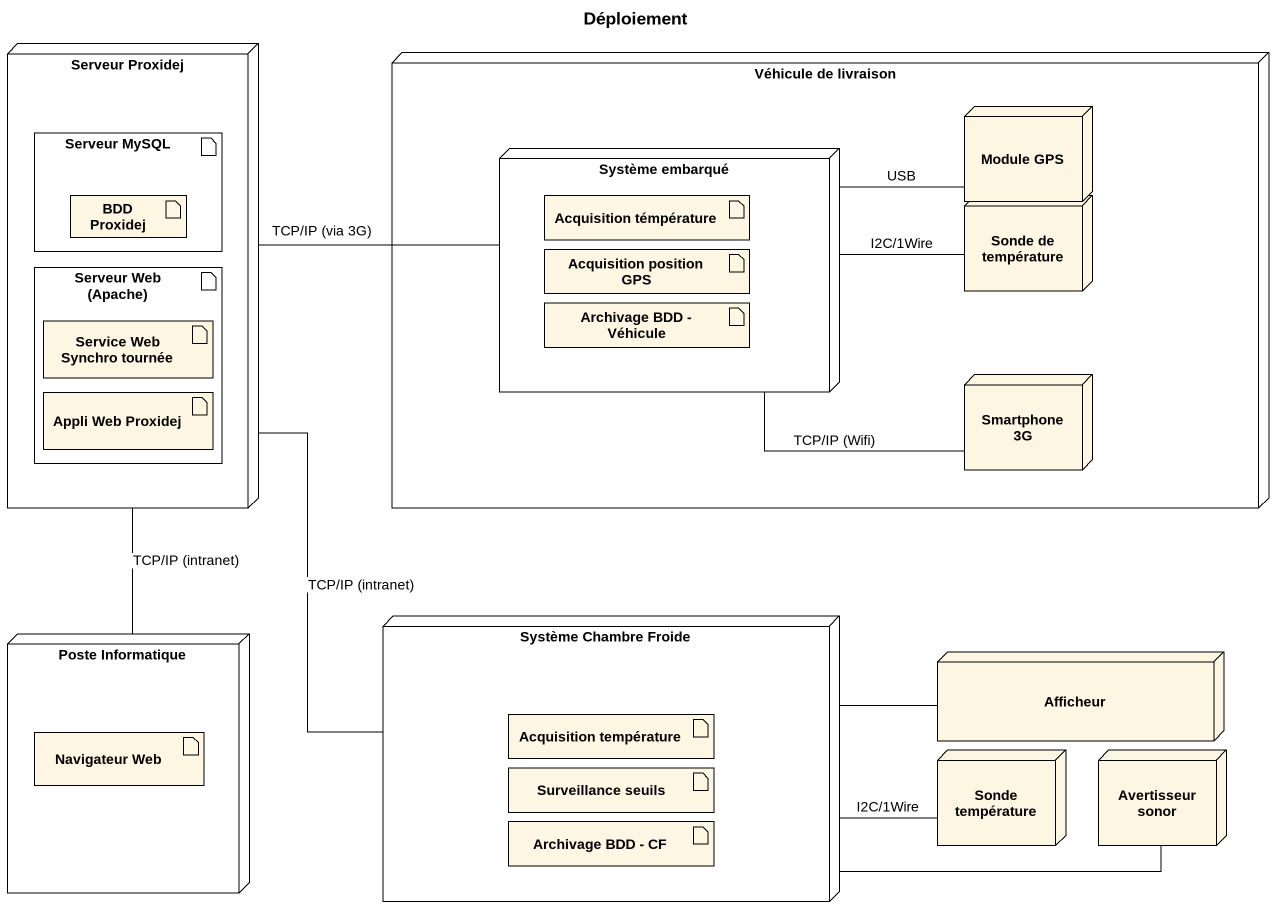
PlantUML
@startuml
title Déploiement
node "Serveur Proxidej" as Serveur_Proxidej {
  artifact "Serveur MySQL" as Serveur_MySQL {
    artifact "BDD Proxidej" as BDD_Proxidej
  }
  artifact "Serveur Web (Apache)" as Serveur_Web_Apache {
    artifact "Service Web Synchro tournée" as Service_Web_Synchro_tournée
    artifact "Appli Web Proxidej" as Appli_Web_Proxidej
  }
}
node "Véhicule de livraison" as Véhicule_de_livraison {
  node "Module GPS" as Module_GPS
  node "Système embarqué" as Système_embarqué {
    artifact "Acquisition témpérature" as Acquisition_témpérature
    artifact "Acquisition position GPS" as Acquisition_position_GPS
    artifact "Archivage BDD - Véhicule" as Archivage_BDD_Véhicule
  }
  node "Sonde de température" as Sonde_de_température
  node "Smartphone 3G" as Smartphone_3G
}
node "Poste Informatique" as Poste_Informatique {
  artifact "Navigateur Web" as Navigateur_Web
}
node "Système Chambre Froide" as Système_Chambre_Froide {
  artifact "Acquisition température" as Acquisition_température
  artifact "Surveillance seuils" as Surveillance_seuils
  artifact "Archivage BDD - CF" as Archivage_BDD_CF
}
node Afficheur
node "Sonde température" as Sonde_température
node "Avertisseur sonor" as Avertisseur_sonor
Système_embarqué -left- Serveur_Proxidej : TCP/IP (via 3G)
Système_embarqué -right- Module_GPS : USB
Système_embarqué -right- Sonde_de_température : I2C/1Wire
Système_embarqué -right- Smartphone_3G : TCP/IP (Wifi)
Poste_Informatique -up- Serveur_Proxidej : TCP/IP (intranet)
Système_Chambre_Froide -up- Serveur_Proxidej : TCP/IP (intranet)
Système_Chambre_Froide -right- Afficheur
Système_Chambre_Froide -right- Sonde_température : I2C/1Wire
Système_Chambre_Froide -right- Avertisseur_sonor
@enduml
